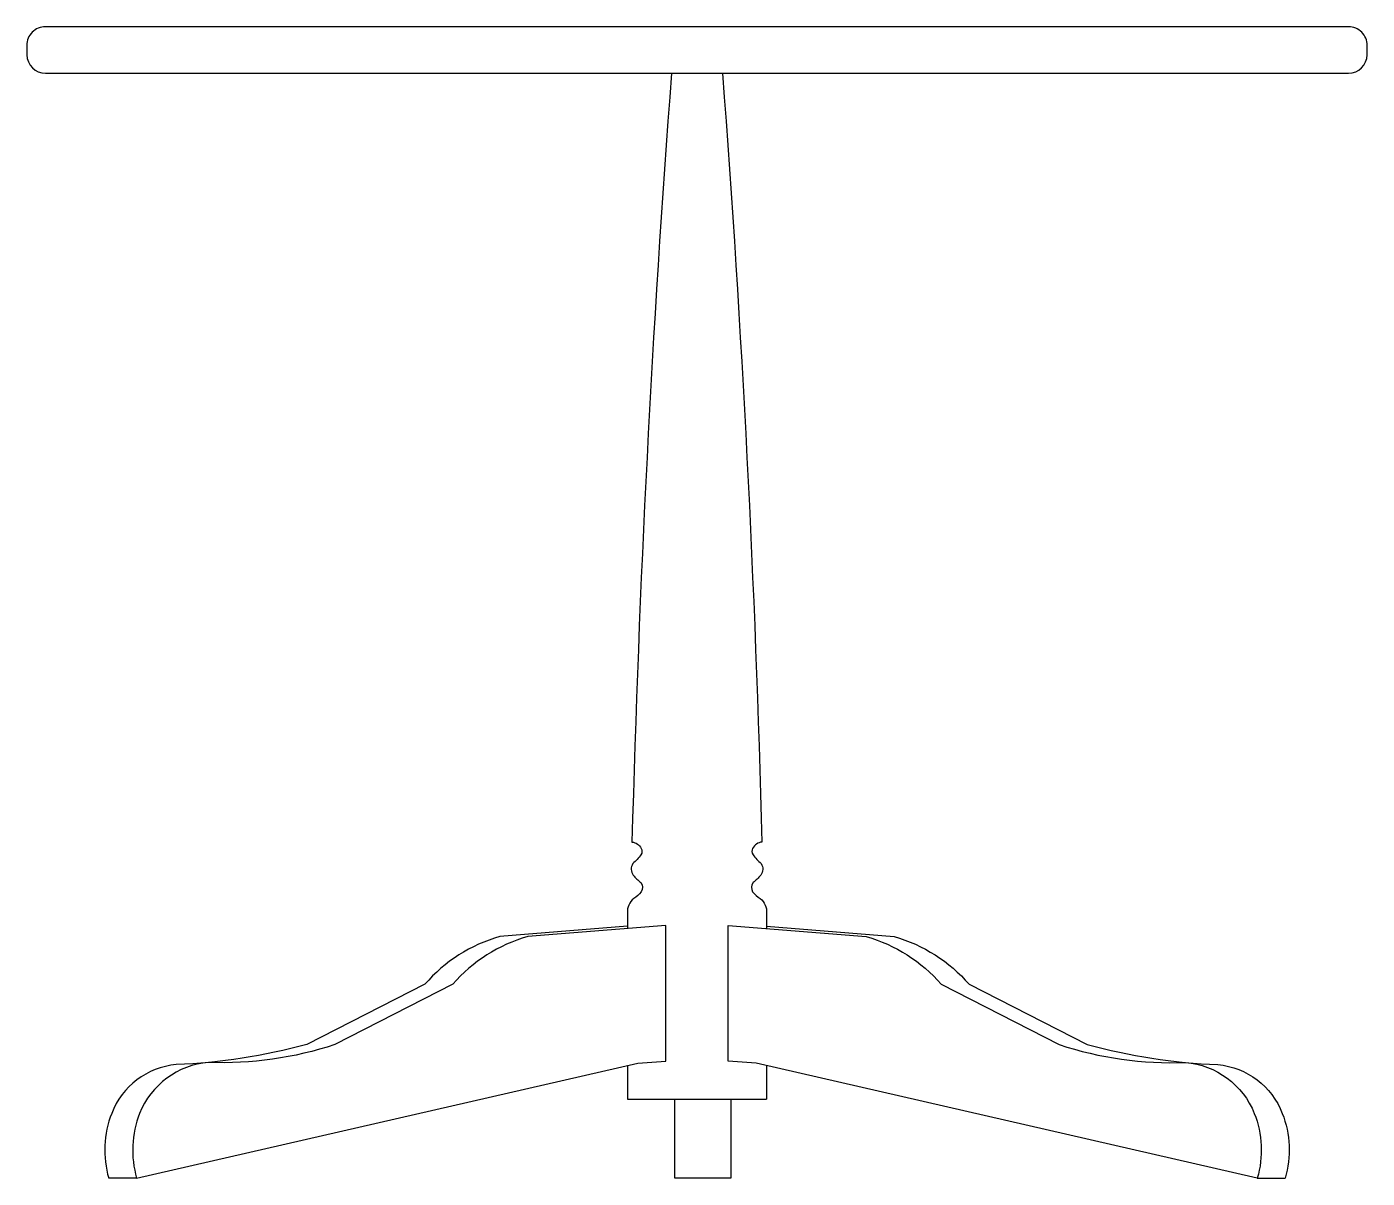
# Model space of a CAD drawing. Extents: x -42728 to 99010, y -18674 to 47645.
# Drawn here: x 85238 to 85958, y 34636 to 35255 of the extents above; entities that cross this region are included whole.
import ezdxf

# ---------------------------------------------------------------- set-up
doc = ezdxf.new("R2010")
doc.units = 0
doc.header["$LTSCALE"] = 100
doc.header["$MEASUREMENT"] = 0
doc.layers.get('0').update_dxf_attribs({"linetype": 'CONTINUOUS'})
doc.layers.add('PUB_TEXT', color=7, linetype='CONTINUOUS')

# ---------------------------------------------------------------- blocks, each defined once
blk = doc.blocks.new('LTA00017')
for p, q in [((325.4, 42.95), (400, 42.95)), ((61.8, 0.55), (46.8, 0.55)), ((663.6, 0.55), (678.6, 0.55))]:
    blk.add_line(p, q)
blk.add_lwpolyline([(12.8, 619.15, 0.414214), (2.8, 609.15), (2.8, 604.15, 0.400138), (12.8, 594.15), (712.6, 594.15, 0.400138), (722.6, 604.15), (722.6, 609.15, 0.414214), (712.6, 619.15)], format="xyb", close=True)
for points in [[(349, 594.15, 0.012236), (327.8, 181.15, -0.25103), (332.8, 177.75, -0.277016), (332.6, 174.35, -0.071477), (328.2, 169.55, 0.291201), (328.4, 163.35, 0.029386), (332.6, 159.35, -0.281366), (332.8, 154.35, -0.049876), (328.8, 150.75, 0.26955), (325.4, 142.95), (325.4, 134.68)], [(376.4, 594.15, -0.012236), (397.6, 181.15, 0.25103), (392.6, 177.75, 0.277016), (392.8, 174.35, 0.071477), (397.2, 169.55, -0.291201), (397, 163.35, -0.029386), (392.8, 159.35, 0.281366), (392.6, 154.35, 0.049876), (396.6, 150.75, -0.26955), (400, 142.95), (400, 134.68)], [(325.4, 135.95), (256.8, 130.35, 0.146419), (216.6, 104.75), (153.2, 72.35, -0.055556), (83, 61.55, 0.288524), (48.4, 35.35, 0.16553), (46.8, 0.55, 92.206344)], [(346, 136.35), (271.8, 130.35, 0.146419), (231.6, 104.75), (168.2, 72.35, -0.09017), (100.4, 62.75, 0.283129), (63.4, 35.35, 0.16553), (61.8, 0.55), (331, 62.35), (346, 63.35), (346, 136.35)], [(379.4, 136.35), (453.6, 130.35, -0.146419), (493.8, 104.75), (557.2, 72.35, 0.09017), (625, 62.75, -0.283129), (662, 35.35, -0.16553), (663.6, 0.55), (394.4, 62.35), (379.4, 63.35), (379.4, 136.35)], [(400, 135.95), (468.6, 130.35, -0.146419), (508.8, 104.75), (572.2, 72.35, 0.055556), (642.4, 61.55, -0.288524), (677, 35.35, -0.16553), (678.6, 0.55, -92.206344)]]:
    blk.add_lwpolyline(points, format="xyb")
for points in [[(325.4, 61.06), (325.4, 42.95)], [(400, 61.06), (400, 42.95)]]:
    blk.add_lwpolyline(points)
blk.add_lwpolyline([(350.8, 42.95), (380.8, 42.95), (380.8, 0.55), (350.8, 0.55)], close=True)
blk = doc.blocks.new('A$C4C541318')
at = {"layer": 'PUB_TEXT', "color": 3}
blk.add_blockref('LTA00017', (11571.89, 2054.68), dxfattribs=at)

msp = doc.modelspace()

# ---------------------------------------------------------------- block references
msp.add_blockref('A$C4C541318', (73663.55097, 32580.75773))

doc.saveas('drawing.dxf')
